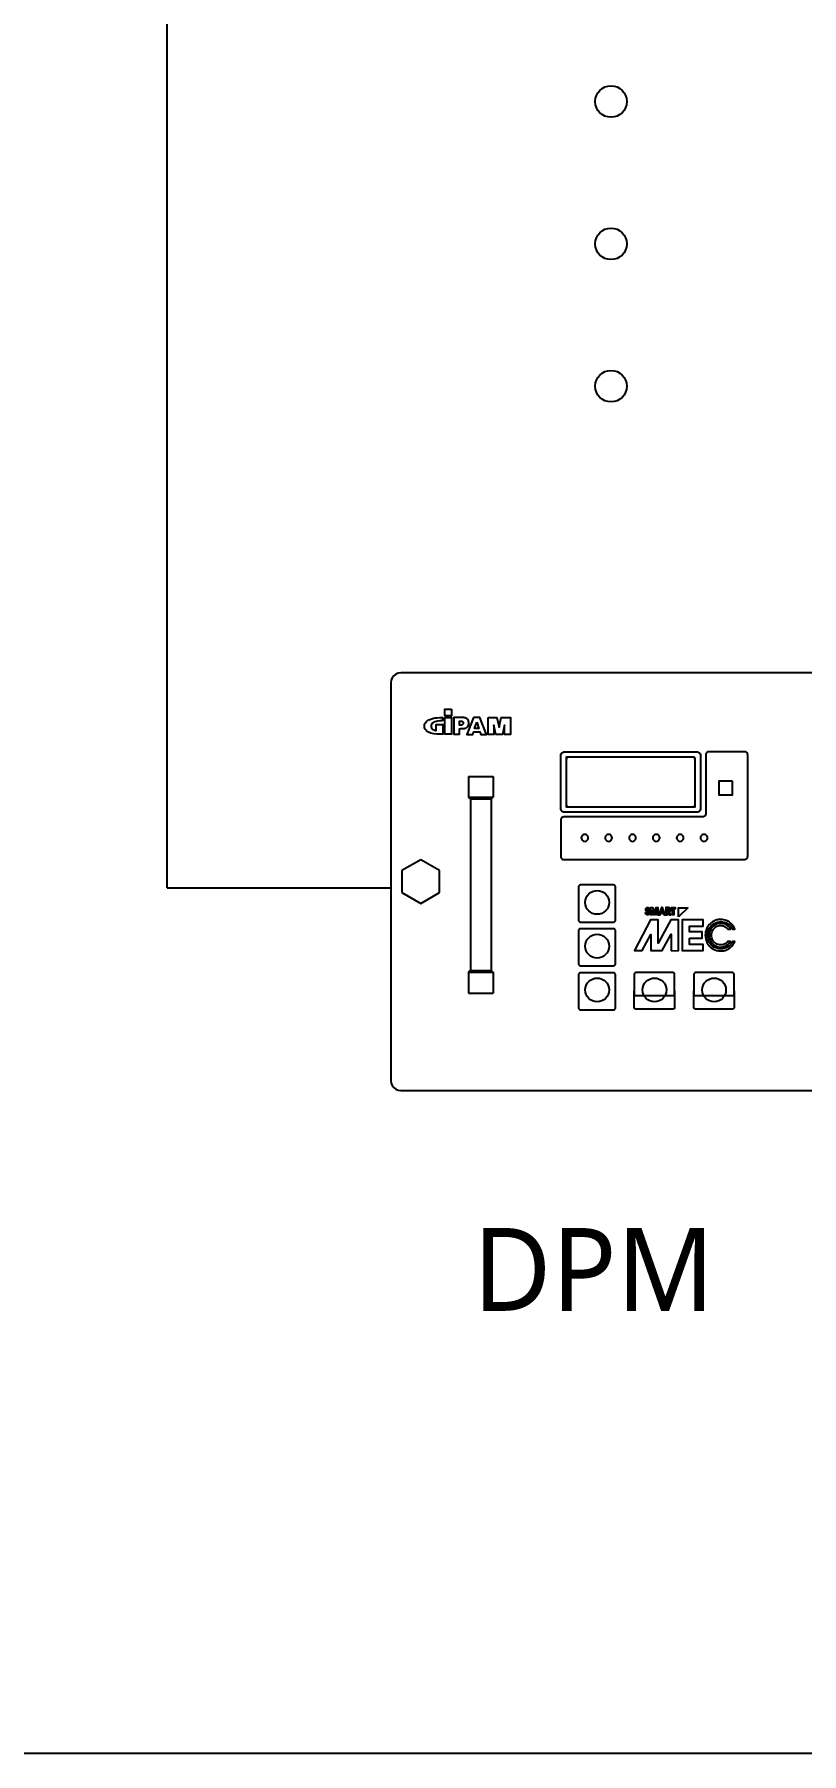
# Model space of a CAD drawing. Header units: millimetres. Extents: x 420413 to 457232, y -109 to 25896.
# Drawn here: x 427054 to 428196, y 6824 to 9382 of the extents above; entities that cross this region are included whole.
import ezdxf

# ---------------------------------------------------------------- set-up
doc = ezdxf.new("R2010")
doc.units = ezdxf.units.MM
doc.header["$LTSCALE"] = 50
doc.header["$MEASUREMENT"] = 0
doc.layers.get('0').update_dxf_attribs({"linetype": 'CONTINUOUS'})
doc.layers.add('0$0$E-TEXT', color=6, linetype='CONTINUOUS')
doc.styles.add('sukwoo', font='malgun.ttf')

msp = doc.modelspace()

# ---------------------------------------------------------------- linework, layer by layer
at = {"color": 4, "linetype": 'Continuous'}
msp.add_line((427251.8, 8112.3), (427251.8, 11775.5), dxfattribs=at)
for p, q in [((427699.8, 8277.8), (427736.7, 8277.8)), ((427699.8, 8277.8), (427699.8, 8246.8)), ((427736.7, 8277.8), (427736.7, 8246.8)), ((427699.8, 8246.8), (427736.7, 8246.8)), ((427702.9, 8244.4), (427699.8, 8246.8)), ((427702.9, 8244.4), (427702.9, 7989)), ((427702.9, 8244.4), (427733.6, 8244.4)), ((427733.6, 8244.4), (427736.7, 8246.8)), ((427733.6, 8244.4), (427733.6, 7989)), ((427628.9, 8153.9), (427600.8, 8137.7)), ((427600.8, 8137.7), (427600.8, 8105.2)), ((427657, 8137.7), (427628.9, 8153.9)), ((427657, 8105.2), (427657, 8137.7)), ((427600.8, 8105.2), (427628.9, 8089)), ((427628.9, 8089), (427657, 8105.2)), ((427699.8, 7986.6), (427702.9, 7989)), ((427699.8, 7986.6), (427736.7, 7986.6)), ((427699.8, 7986.6), (427699.8, 7955.5)), ((427702.9, 7989), (427733.6, 7989)), ((427736.7, 7986.6), (427733.6, 7989)), ((427736.7, 7986.6), (427736.7, 7955.5)), ((427699.8, 7955.5), (427736.7, 7955.5))]:
    msp.add_line(p, q)
at = {"color": 4}
msp.add_line((427251.8, 8112.3), (427584.4, 8112.3), dxfattribs=at)
at = {"color": 0}
msp.add_line((428273.2, 6824.4), (425166, 6824.4), dxfattribs=at)
at = {"color": 3}
msp.add_lwpolyline([(428861.9, 8431.8), (427599.2, 8431.8), (427595.3, 8431.3), (427591.8, 8429.8), (427588.8, 8427.5), (427586.5, 8424.5), (427585, 8421), (427584.4, 8417), (427584.4, 7825.7), (427585, 7821.7), (427586.5, 7818.2), (427588.8, 7815.2), (427591.8, 7812.9), (427595.3, 7811.4), (427599.2, 7810.9), (428861.9, 7810.9)], dxfattribs=at)
at = {"color": 7}
for points in [[(427661.5, 8360.5), (427660.4, 8360.5), (427657.5, 8360.4), (427653.7, 8359.9), (427649.7, 8358.8), (427646.5, 8357), (427644.7, 8354.3), (427644.6, 8354.1), (427644.5, 8353.4), (427644.5, 8352.4), (427644.6, 8351.3), (427645, 8350), (427645.8, 8348.8), (427645.9, 8348.6), (427646.3, 8348.2), (427647.1, 8347.5), (427648.3, 8346.9), (427649.9, 8346.4), (427652.1, 8346.2), (427652.1, 8355), (427661.7, 8355), (427661.7, 8340.5), (427660.5, 8340.5), (427657.4, 8340.6), (427653.1, 8340.8), (427648.4, 8341.3), (427643.9, 8342.2), (427640.4, 8343.7), (427640.1, 8343.9), (427639.3, 8344.4), (427638.1, 8345.2), (427636.8, 8346.5), (427635.6, 8348.1), (427634.7, 8350.1), (427634.6, 8350.5), (427634.4, 8351.6), (427634.4, 8353.1), (427634.7, 8355), (427635.5, 8357), (427637, 8359), (427637.3, 8359.2), (427638, 8359.9), (427639.3, 8360.9), (427641.2, 8362), (427643.8, 8363.2), (427647.1, 8364.2), (427647.5, 8364.3), (427648.6, 8364.5), (427650.6, 8364.8), (427653.4, 8365.1), (427657, 8365.3), (427661.5, 8365.3)], [(427674.5, 8378), (427674.5, 8368.1), (427664.6, 8368.1), (427664.6, 8378)], [(427664.6, 8365.3), (427674.7, 8365.3), (427674.7, 8340.5), (427664.6, 8340.5)], [(427697.8, 8363.4), (427696.9, 8364), (427696, 8364.5), (427694.9, 8364.9), (427693.8, 8365.2), (427692.5, 8365.4), (427691.2, 8365.4), (427678, 8365.4), (427678, 8340.5), (427686.6, 8340.5), (427686.6, 8348.8), (427688.8, 8348.9), (427690.7, 8348.9), (427692.3, 8349.1), (427693.8, 8349.3), (427695, 8349.5), (427695.9, 8349.8), (427697.3, 8350.5), (427698.4, 8351.4), (427699.3, 8352.6), (427699.9, 8353.9), (427700.3, 8355.5), (427700.4, 8357.2), (427700.3, 8358.5), (427700.1, 8359.7), (427699.8, 8360.8), (427699.3, 8361.8), (427698.6, 8362.7)], [(427707.6, 8365.5), (427697.6, 8340.4), (427706.5, 8340.4), (427707.7, 8344.1), (427716.9, 8344.1), (427718.2, 8340.4), (427727, 8340.4), (427717, 8365.5)], [(427729.1, 8365.5), (427742.3, 8365.5), (427745.7, 8350.9), (427748.5, 8365.5), (427762.3, 8365.5), (427762.3, 8340.3), (427753.5, 8340.3), (427753.6, 8354), (427750.7, 8340.4), (427740.7, 8340.4), (427737.6, 8354.1), (427737.6, 8340.4), (427729.1, 8340.4)], [(427692, 8357.2), (427691.9, 8356.2), (427691.6, 8355.5), (427691.2, 8354.9), (427690.5, 8354.5), (427689.6, 8354.2), (427688.6, 8354.1), (427686.6, 8354.1), (427686.6, 8360.2), (427688.6, 8360.2), (427689.7, 8360.1), (427690.5, 8359.8), (427691.2, 8359.4), (427691.6, 8358.8), (427691.9, 8358.1)], [(427712.3, 8358.7), (427715.4, 8348.9), (427709.2, 8348.9)], [(428111.2, 8154.5), (428112.3, 8154.6), (428113.4, 8155.1), (428114.3, 8155.8), (428115, 8156.7), (428115.4, 8157.7), (428115.6, 8158.9), (428115.6, 8309.9), (428115.4, 8311.1), (428115, 8312.2), (428114.3, 8313.1), (428113.4, 8313.8), (428112.4, 8314.2), (428111.2, 8314.4), (428057.4, 8314.4), (428056.2, 8314.2), (428055.2, 8313.8), (428054.3, 8313.1), (428053.6, 8312.2), (428053.1, 8311.1), (428053, 8309.9), (428053, 8222), (428052.8, 8220.8), (428052.3, 8219.7), (428051.7, 8218.8), (428050.8, 8218.1), (428049.7, 8217.7), (428048.5, 8217.5), (427841.8, 8217.5), (427840.6, 8217.4), (427839.5, 8216.9), (427838.6, 8216.2), (427837.9, 8215.4), (427837.5, 8214.3), (427837.3, 8213.1), (427837.3, 8158.8), (427837.5, 8157.6), (427837.9, 8156.6), (427838.6, 8155.7), (427839.5, 8155), (427840.6, 8154.5), (427841.8, 8154.4)], [(427837.3, 8297.5), (427837.3, 8308.5), (427837.5, 8310.1), (427838.1, 8311.5), (427839, 8312.7), (427840.2, 8313.6), (427841.6, 8314.2), (427843.2, 8314.4), (428039.5, 8314.4), (428041.1, 8314.2), (428042.5, 8313.6), (428043.6, 8312.7), (428044.6, 8311.5), (428045.1, 8310.1), (428045.4, 8308.5), (428045.4, 8230.5), (428045.1, 8228.9), (428044.6, 8227.5), (428043.6, 8226.4), (428042.5, 8225.4), (428041.1, 8224.8), (428039.5, 8224.6), (427843.2, 8224.6), (427841.6, 8224.8), (427840.2, 8225.4), (427839, 8226.4), (427838.1, 8227.5), (427837.5, 8228.9), (427837.3, 8230.5)], [(427845.3, 8297.5), (427845.3, 8237), (427845.4, 8235.8), (427845.9, 8234.7), (427846.6, 8233.8), (427847.5, 8233.1), (427848.5, 8232.7), (427849.7, 8232.5), (428033, 8232.5), (428034.2, 8232.7), (428035.3, 8233.1), (428036.2, 8233.8), (428036.9, 8234.7), (428037.3, 8235.8), (428037.5, 8237), (428037.5, 8302), (428037.3, 8303.2), (428036.9, 8304.3), (428036.2, 8305.2), (428035.3, 8305.9), (428034.2, 8306.3), (428033, 8306.5), (427849.7, 8306.5), (427848.5, 8306.3), (427847.5, 8305.9), (427846.6, 8305.2), (427845.9, 8304.3), (427845.4, 8303.2), (427845.3, 8302)], [(428036, 8306.5), (427845.4, 8306.5), (427845.3, 8306), (427845.3, 8232.5), (427845.7, 8232.5), (428037.3, 8232.5), (428037.5, 8232.7), (428037.5, 8304.7)], [(427873.1, 8181.3), (427874.4, 8181.5), (427875.7, 8182), (427876.7, 8182.8), (427877.5, 8183.9), (427878.1, 8185.1), (427878.2, 8186.5), (427878.1, 8187.9), (427877.5, 8189.1), (427876.7, 8190.1), (427875.7, 8191), (427874.4, 8191.5), (427873.1, 8191.7), (427871.7, 8191.5), (427870.5, 8191), (427869.4, 8190.1), (427868.6, 8189.1), (427868.1, 8187.9), (427867.9, 8186.5), (427868.1, 8185.1), (427868.6, 8183.9), (427869.4, 8182.8), (427870.5, 8182), (427871.7, 8181.5)], [(427908.6, 8181.3), (427909.9, 8181.5), (427911.2, 8182), (427912.2, 8182.8), (427913, 8183.9), (427913.5, 8185.1), (427913.7, 8186.5), (427913.5, 8187.9), (427913, 8189.1), (427912.2, 8190.1), (427911.2, 8191), (427909.9, 8191.5), (427908.6, 8191.7), (427907.2, 8191.5), (427905.9, 8191), (427904.9, 8190.1), (427904.1, 8189.1), (427903.6, 8187.9), (427903.4, 8186.5), (427903.6, 8185.1), (427904.1, 8183.9), (427904.9, 8182.8), (427905.9, 8182), (427907.2, 8181.5)], [(427944, 8181.3), (427945.4, 8181.5), (427946.6, 8182), (427947.7, 8182.8), (427948.5, 8183.9), (427949, 8185.1), (427949.2, 8186.5), (427949, 8187.9), (427948.5, 8189.1), (427947.7, 8190.1), (427946.6, 8191), (427945.4, 8191.5), (427944, 8191.7), (427942.7, 8191.5), (427941.4, 8191), (427940.4, 8190.1), (427939.6, 8189.1), (427939, 8187.9), (427938.9, 8186.5), (427939, 8185.1), (427939.6, 8183.9), (427940.4, 8182.8), (427941.4, 8182), (427942.7, 8181.5)], [(427979.5, 8181.3), (427980.9, 8181.5), (427982.1, 8182), (427983.2, 8182.8), (427984, 8183.9), (427984.5, 8185.1), (427984.7, 8186.5), (427984.5, 8187.9), (427984, 8189.1), (427983.2, 8190.1), (427982.1, 8191), (427980.9, 8191.5), (427979.5, 8191.7), (427978.1, 8191.5), (427976.9, 8191), (427975.9, 8190.1), (427975, 8189.1), (427974.5, 8187.9), (427974.3, 8186.5), (427974.5, 8185.1), (427975, 8183.9), (427975.9, 8182.8), (427976.9, 8182), (427978.1, 8181.5)], [(428015, 8181.3), (428016.4, 8181.5), (428017.6, 8182), (428018.7, 8182.8), (428019.5, 8183.9), (428020, 8185.1), (428020.2, 8186.5), (428020, 8187.9), (428019.5, 8189.1), (428018.7, 8190.1), (428017.6, 8191), (428016.4, 8191.5), (428015, 8191.7), (428013.6, 8191.5), (428012.4, 8191), (428011.3, 8190.1), (428010.5, 8189.1), (428010, 8187.9), (428009.8, 8186.5), (428010, 8185.1), (428010.5, 8183.9), (428011.3, 8182.8), (428012.4, 8182), (428013.6, 8181.5)], [(428050.5, 8181.3), (428051.9, 8181.5), (428053.1, 8182), (428054.1, 8182.8), (428055, 8183.9), (428055.5, 8185.1), (428055.7, 8186.5), (428055.5, 8187.9), (428055, 8189.1), (428054.1, 8190.1), (428053.1, 8191), (428051.9, 8191.5), (428050.5, 8191.7), (428049.1, 8191.5), (428047.9, 8191), (428046.8, 8190.1), (428046, 8189.1), (428045.5, 8187.9), (428045.3, 8186.5), (428045.5, 8185.1), (428046, 8183.9), (428046.8, 8182.8), (428047.9, 8182), (428049.1, 8181.5)], [(427915.6, 8116.4), (427866.7, 8116.4), (427865.9, 8116.3), (427865.1, 8116), (427864.5, 8115.5), (427864.1, 8114.9), (427863.7, 8114.1), (427863.6, 8113.3), (427863.6, 8064.4), (427863.7, 8063.6), (427864.1, 8062.8), (427864.5, 8062.2), (427865.1, 8061.7), (427865.9, 8061.4), (427866.7, 8061.3), (427915.6, 8061.3), (427916.4, 8061.4), (427917.2, 8061.7), (427917.8, 8062.2), (427918.3, 8062.8), (427918.6, 8063.6), (427918.7, 8064.4), (427918.7, 8113.3), (427918.6, 8114.1), (427918.3, 8114.9), (427917.8, 8115.5), (427917.2, 8116), (427916.4, 8116.3)], [(427963.4, 8075.4), (427965.3, 8075.4), (427965.3, 8075.2), (427965.3, 8075), (427965.3, 8074.8), (427965.4, 8074.7), (427965.5, 8074.5), (427965.5, 8074.3), (427965.6, 8074.2), (427965.8, 8074.1), (427965.9, 8074), (427966.1, 8073.9), (427966.2, 8073.8), (427966.4, 8073.8), (427966.6, 8073.8), (427966.8, 8073.8), (427967, 8073.8), (427967.1, 8073.9), (427967.3, 8074), (427967.4, 8074.1), (427967.6, 8074.2), (427967.7, 8074.3), (427967.8, 8074.5), (427967.8, 8074.6), (427967.9, 8074.8), (427967.9, 8075), (427967.9, 8075.2), (427967.9, 8075.5), (427967.8, 8075.8), (427967.5, 8076.1), (427967.3, 8076.3), (427966.9, 8076.5), (427966.4, 8076.7), (427966.3, 8076.7), (427966.2, 8076.7), (427966.1, 8076.7), (427966, 8076.8), (427965.9, 8076.8), (427965.9, 8076.8), (427965.5, 8076.9), (427965.2, 8077.1), (427965, 8077.3), (427964.7, 8077.4), (427964.5, 8077.7), (427964.3, 8077.9), (427964.1, 8078.1), (427964, 8078.4), (427963.9, 8078.7), (427963.8, 8079), (427963.8, 8079.3), (427963.7, 8079.6), (427963.8, 8080.1), (427963.8, 8080.5), (427963.9, 8080.9), (427964.1, 8081.3), (427964.3, 8081.7), (427964.6, 8082), (427964.9, 8082.3), (427965.2, 8082.5), (427965.5, 8082.7), (427965.9, 8082.8), (427966.3, 8082.9), (427966.8, 8082.9), (427967.2, 8082.9), (427967.6, 8082.8), (427967.9, 8082.7), (427968.2, 8082.5), (427968.5, 8082.3), (427968.8, 8082.1), (427969, 8081.8), (427969.2, 8081.5), (427969.4, 8081.1), (427969.5, 8080.7), (427969.6, 8080.3), (427969.6, 8079.8), (427967.8, 8079.8), (427967.8, 8079.9), (427967.8, 8080.1), (427967.8, 8080.3), (427967.7, 8080.4), (427967.7, 8080.5), (427967.6, 8080.6), (427967.5, 8080.8), (427967.4, 8080.8), (427967.3, 8080.9), (427967.1, 8081), (427967, 8081), (427966.8, 8081.1), (427966.7, 8081.1), (427966.5, 8081.1), (427966.4, 8081), (427966.2, 8081), (427966.1, 8080.9), (427966, 8080.8), (427965.9, 8080.7), (427965.8, 8080.6), (427965.7, 8080.5), (427965.7, 8080.4), (427965.6, 8080.2), (427965.6, 8080.1), (427965.6, 8079.9), (427965.6, 8079.6), (427965.8, 8079.3), (427966, 8079.1), (427966.3, 8078.9), (427966.7, 8078.7), (427967.1, 8078.5), (427967.3, 8078.5), (427967.4, 8078.5), (427967.5, 8078.4), (427967.6, 8078.4), (427967.7, 8078.4), (427967.8, 8078.4), (427968.1, 8078.2), (427968.4, 8078.1), (427968.7, 8077.9), (427969, 8077.7), (427969.2, 8077.5), (427969.4, 8077.3), (427969.5, 8077.1), (427969.7, 8076.8), (427969.8, 8076.5), (427969.8, 8076.2), (427969.9, 8075.9), (427969.9, 8075.5), (427969.9, 8075), (427969.8, 8074.5), (427969.7, 8074.1), (427969.5, 8073.7), (427969.3, 8073.3), (427969, 8072.9), (427968.7, 8072.6), (427968.3, 8072.4), (427967.9, 8072.2), (427967.5, 8072), (427967.1, 8072), (427966.6, 8071.9), (427966.1, 8072), (427965.7, 8072), (427965.3, 8072.2), (427964.9, 8072.4), (427964.6, 8072.6), (427964.3, 8072.9), (427964, 8073.2), (427963.8, 8073.6), (427963.6, 8074), (427963.5, 8074.4), (427963.4, 8074.9)], [(427973.3, 8079.6), (427973.3, 8072.1), (427971.3, 8072.1), (427971.3, 8082.7), (427974, 8082.7), (427976.6, 8075), (427979.3, 8082.7), (427982, 8082.7), (427982, 8072.1), (427980.1, 8072.1), (427980.1, 8079.7), (427977.4, 8072.1), (427975.9, 8072.1)], [(427990.7, 8072.1), (427992.9, 8072.1), (427988.9, 8082.7), (427987.1, 8082.7), (427983, 8072.1), (427985.1, 8072.1), (427986, 8074.4), (427989.9, 8074.4)], [(427998.6, 8072.1), (428001, 8072.1), (427998.4, 8076.2), (427998.8, 8076.3), (427999.1, 8076.5), (427999.4, 8076.6), (427999.7, 8076.8), (428000, 8077), (428000.2, 8077.3), (428000.4, 8077.6), (428000.6, 8077.9), (428000.7, 8078.3), (428000.8, 8078.6), (428000.9, 8079), (428000.9, 8079.4), (428000.9, 8079.9), (428000.8, 8080.4), (428000.6, 8080.8), (428000.4, 8081.2), (428000.2, 8081.5), (427999.9, 8081.8), (427999.5, 8082.1), (427999.1, 8082.3), (427998.7, 8082.5), (427998.2, 8082.6), (427997.6, 8082.7), (427997, 8082.7), (427996.3, 8082.7), (427993.8, 8082.7), (427993.8, 8072.1), (427995.9, 8072.1), (427995.9, 8077)], [(427996.6, 8081), (427997, 8081), (427997.3, 8080.9), (427997.6, 8080.9), (427997.9, 8080.8), (427998.1, 8080.7), (427998.3, 8080.6), (427998.5, 8080.4), (427998.6, 8080.3), (427998.7, 8080.1), (427998.8, 8079.8), (427998.8, 8079.6), (427998.9, 8079.3), (427998.8, 8079), (427998.8, 8078.8), (427998.7, 8078.6), (427998.6, 8078.4), (427998.4, 8078.2), (427998.2, 8078), (427998, 8077.9), (427997.7, 8077.8), (427997.4, 8077.7), (427997.1, 8077.6), (427996.7, 8077.6), (427996.3, 8077.6), (427995.9, 8077.6), (427995.9, 8081)], [(428001.8, 8082.7), (428007.8, 8082.7), (428007.8, 8080.8), (428005.8, 8080.8), (428005.8, 8072.1), (428003.8, 8072.1), (428003.8, 8080.8), (428001.8, 8080.8)], [(428012.7, 8068.8), (428012.7, 8082.5), (428026.4, 8082.5)], [(428012.6, 8018.6), (428012.6, 8064.6), (428001.2, 8064.6), (427982.2, 8029.9), (427982.2, 8064.6), (427970.8, 8064.6), (427947, 8018.7), (427958.5, 8018.7), (427971.4, 8042.5), (427971.4, 8018.7), (427988.3, 8018.7), (428001.5, 8043), (428001.5, 8018.7)], [(427988, 8079.7), (427989.2, 8076.3), (427986.7, 8076.3)], [(428028.9, 8037.5), (428047.6, 8037.5), (428047.6, 8046.9), (428028.9, 8046.9), (428028.9, 8055.1), (428049.1, 8055.1), (428049.1, 8064.6), (428018.2, 8064.6), (428018.2, 8018.7), (428049.2, 8018.7), (428049.2, 8028.1), (428028.9, 8028.1)], [(428089.2, 8027.1), (428087.2, 8025.4), (428085.1, 8024), (428082.8, 8022.8), (428080.4, 8022), (428078, 8021.5), (428075.4, 8021.4), (428072.8, 8021.5), (428070.4, 8022), (428068, 8022.8), (428065.7, 8024), (428063.6, 8025.4), (428061.6, 8027.1), (428059.9, 8029.1), (428058.4, 8031.3), (428057.2, 8033.7), (428056.4, 8036.2), (428055.8, 8038.9), (428055.7, 8041.6), (428056.4, 8047), (428058.4, 8051.8), (428061.5, 8055.9), (428065.4, 8059.1), (428070.2, 8061.1), (428075.4, 8061.9), (428078, 8061.7), (428080.4, 8061.2), (428082.8, 8060.4), (428085.1, 8059.3), (428087.2, 8057.8), (428089.2, 8056.1), (428089.9, 8055.3), (428090.6, 8054.5), (428091.3, 8053.6), (428091.9, 8052.7), (428092.5, 8051.8), (428093, 8050.8), (428096.6, 8050.8), (428095.4, 8053.1), (428094.1, 8055.2), (428092.7, 8057.1), (428091.2, 8058.8), (428089.6, 8060.3), (428087.9, 8061.5), (428086.1, 8062.6), (428084.2, 8063.5), (428082.2, 8064.2), (428080, 8064.7), (428077.7, 8065), (428075.4, 8065.1), (428073.8, 8065), (428072.3, 8064.9), (428070.9, 8064.6), (428069.5, 8064.3), (428068.1, 8063.9), (428066.7, 8063.4), (428065.4, 8062.8), (428064.1, 8062.1), (428062.9, 8061.4), (428061.7, 8060.5), (428060.6, 8059.6), (428059.5, 8058.5), (428058.4, 8057.4), (428057.4, 8056.2), (428056.4, 8054.9), (428055.6, 8053.6), (428054.9, 8052.3), (428054.2, 8050.9), (428053.7, 8049.4), (428053.2, 8048), (428052.9, 8046.5), (428052.6, 8045), (428052.5, 8043.5), (428052.4, 8041.9), (428052.6, 8038.7), (428053.2, 8035.6), (428054.1, 8032.7), (428055.4, 8030), (428057, 8027.4), (428059, 8025.1), (428061.3, 8023), (428063.8, 8021.3), (428066.4, 8020), (428069.2, 8019), (428072.2, 8018.4), (428075.3, 8018.3), (428077.7, 8018.4), (428079.9, 8018.6), (428082.1, 8019.1), (428084.1, 8019.8), (428086, 8020.7), (428087.8, 8021.7), (428089.5, 8023), (428091.1, 8024.4), (428092.5, 8026), (428093.9, 8027.9), (428095.1, 8029.9), (428096.2, 8032.1), (428092.8, 8032.1), (428092.3, 8031.2), (428091.8, 8030.3), (428091.2, 8029.5), (428090.6, 8028.6), (428089.9, 8027.9)], [(428081.2, 8028.5), (428080.3, 8028.1), (428079.3, 8027.8), (428078.4, 8027.6), (428077.4, 8027.4), (428076.4, 8027.3), (428075.4, 8027.3), (428073.5, 8027.4), (428071.7, 8027.7), (428070, 8028.3), (428068.4, 8029.1), (428066.9, 8030.2), (428065.5, 8031.4), (428064.3, 8032.9), (428063.3, 8034.4), (428062.5, 8036.1), (428062, 8037.8), (428061.6, 8039.7), (428061.5, 8041.6), (428061.6, 8043.6), (428061.9, 8045.4), (428062.5, 8047.1), (428063.3, 8048.8), (428064.3, 8050.3), (428065.5, 8051.8), (428066.9, 8053.1), (428068.4, 8054.1), (428069.9, 8055), (428071.6, 8055.5), (428073.4, 8055.9), (428075.2, 8056), (428076.3, 8056), (428077.4, 8055.9), (428078.4, 8055.7), (428079.4, 8055.4), (428080.3, 8055.1), (428081.2, 8054.7), (428082.1, 8054.2), (428082.9, 8053.7), (428083.7, 8053.1), (428084.4, 8052.4), (428085.1, 8051.6), (428085.8, 8050.8), (428090.1, 8050.8), (428089.7, 8051.4), (428089.3, 8052), (428088.8, 8052.6), (428088.4, 8053.2), (428087.9, 8053.8), (428087.4, 8054.3), (428085.7, 8055.8), (428083.8, 8057), (428081.9, 8058), (428079.8, 8058.7), (428077.6, 8059.2), (428075.4, 8059.3), (428073.2, 8059.2), (428071, 8058.7), (428068.9, 8058), (428067, 8057), (428065.1, 8055.8), (428063.4, 8054.3), (428061.9, 8052.5), (428060.6, 8050.6), (428059.6, 8048.5), (428058.8, 8046.3), (428058.4, 8044), (428058.2, 8041.6), (428058.4, 8039.2), (428058.8, 8036.9), (428059.6, 8034.7), (428060.6, 8032.6), (428061.9, 8030.7), (428063.4, 8028.9), (428065.1, 8027.4), (428067, 8026.2), (428068.9, 8025.2), (428071, 8024.5), (428073.2, 8024.1), (428075.4, 8023.9), (428078.4, 8024.2), (428081.2, 8024.9), (428083.8, 8026.2), (428086.1, 8027.8), (428088.1, 8029.8), (428089.8, 8032.1), (428085.5, 8032.1), (428084.9, 8031.3), (428084.3, 8030.7), (428083.6, 8030), (428082.8, 8029.5), (428082, 8029)], [(427915.6, 8051.4), (427866.7, 8051.4), (427865.9, 8051.3), (427865.1, 8051), (427864.5, 8050.5), (427864.1, 8049.9), (427863.7, 8049.1), (427863.6, 8048.3), (427863.6, 7999.4), (427863.7, 7998.6), (427864.1, 7997.8), (427864.5, 7997.2), (427865.1, 7996.7), (427865.9, 7996.4), (427866.7, 7996.3), (427915.6, 7996.3), (427916.4, 7996.4), (427917.2, 7996.7), (427917.8, 7997.2), (427918.3, 7997.8), (427918.6, 7998.6), (427918.7, 7999.4), (427918.7, 8048.3), (427918.6, 8049.1), (427918.3, 8049.9), (427917.8, 8050.5), (427917.2, 8051), (427916.4, 8051.3)], [(427915.6, 7985.9), (427866.7, 7985.9), (427865.9, 7985.8), (427865.1, 7985.4), (427864.5, 7985), (427864.1, 7984.3), (427863.7, 7983.6), (427863.6, 7982.8), (427863.6, 7933.9), (427863.7, 7933.1), (427864.1, 7932.3), (427864.5, 7931.7), (427865.1, 7931.2), (427865.9, 7930.9), (427866.7, 7930.8), (427915.6, 7930.8), (427916.4, 7930.9), (427917.2, 7931.2), (427917.8, 7931.7), (427918.3, 7932.3), (427918.6, 7933.1), (427918.7, 7933.9), (427918.7, 7982.8), (427918.6, 7983.6), (427918.3, 7984.3), (427917.8, 7985), (427917.2, 7985.4), (427916.4, 7985.8)], [(428006.8, 7952), (428006.8, 7983), (428006.7, 7983.8), (428006.4, 7984.6), (428005.9, 7985.2), (428005.3, 7985.7), (428004.6, 7986), (428003.8, 7986.1), (427949.8, 7986.1), (427949, 7986), (427948.2, 7985.7), (427947.6, 7985.2), (427947.1, 7984.6), (427946.8, 7983.8), (427946.7, 7983), (427946.7, 7952)], [(428095.5, 7952), (428095.5, 7983), (428095.4, 7983.8), (428095.1, 7984.6), (428094.6, 7985.2), (428094, 7985.7), (428093.3, 7986), (428092.5, 7986.1), (428038.5, 7986.1), (428037.7, 7986), (428036.9, 7985.7), (428036.3, 7985.2), (428035.9, 7984.6), (428035.5, 7983.8), (428035.4, 7983), (428035.4, 7952)]]:
    msp.add_lwpolyline(points, close=True, dxfattribs=at)
at = {"color": 3}
msp.add_lwpolyline([(428093.1, 8271), (428072.4, 8271), (428072.4, 8250.3), (428093.1, 8250.3)], close=True, dxfattribs=at)
at = {"color": 7}
for points in [[(428006.8, 7958.8), (428006.8, 7934.6), (428006.7, 7933.8), (428006.4, 7933.1), (428005.9, 7932.4), (428005.3, 7932), (428004.6, 7931.7), (428003.8, 7931.6), (427949.8, 7931.6), (427949, 7931.7), (427948.2, 7932), (427947.6, 7932.4), (427947.1, 7933.1), (427946.8, 7933.8), (427946.7, 7934.6), (427946.7, 7958.8)], [(428095.5, 7958.8), (428095.5, 7934.6), (428095.4, 7933.8), (428095.1, 7933.1), (428094.6, 7932.4), (428094, 7932), (428093.3, 7931.7), (428092.5, 7931.6), (428038.5, 7931.6), (428037.7, 7931.7), (428036.9, 7932), (428036.3, 7932.4), (428035.9, 7933.1), (428035.5, 7933.8), (428035.4, 7934.6), (428035.4, 7958.8)]]:
    msp.add_lwpolyline(points, dxfattribs=at)
for centre, radius in [((427912, 9281.7), 23.5), ((427912, 9070), 23.5), ((427912, 8858.3), 23.5), ((427891.5, 8090.5), 17.7), ((427891.5, 8025.4), 17.7), ((427891.5, 7960.2), 17.7), ((427976.8, 7960.2), 17.7), ((428065.5, 7960.2), 17.7)]:
    msp.add_circle(centre, radius)

# ---------------------------------------------------------------- texts
at = {"layer": '0$0$E-TEXT', "style": 'sukwoo'}
msp.add_text('DPM', height=123.16, dxfattribs=at).set_placement((427706.4, 7482.9))

doc.saveas('drawing.dxf')
